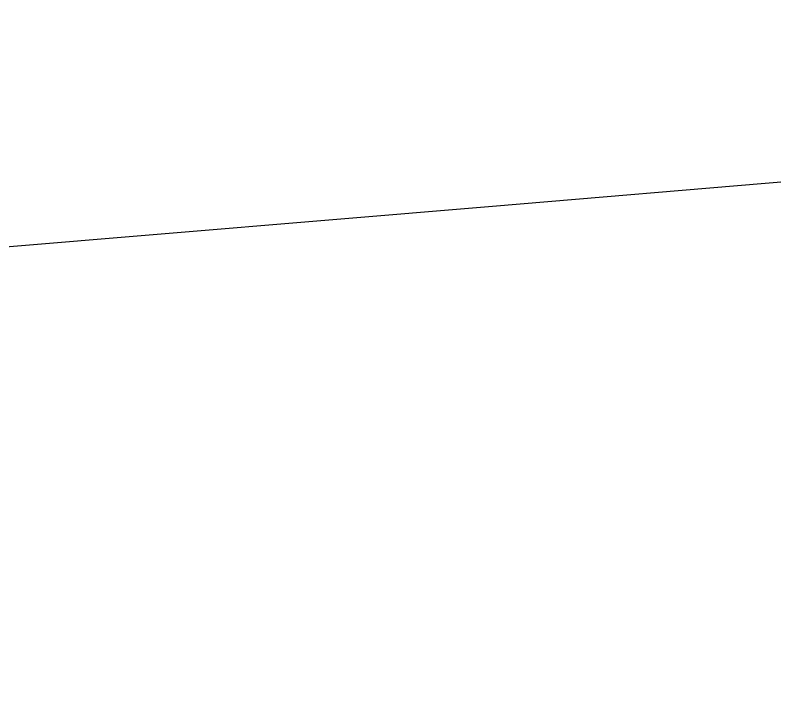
# Model space of a CAD drawing. Header units: millimetres. Extents: x 0 to 1796, y -943 to 816.
# Drawn here: x 287.545339 to 287.54663, y -585.325516 to -585.324332 of the extents above; entities that cross this region are included whole.
import ezdxf

# ---------------------------------------------------------------- set-up
doc = ezdxf.new("R2010")
doc.units = ezdxf.units.MM
doc.layers.add('Blocks', color=7, linetype='Continuous')
doc.layers.add('Blocks$Inner', color=7, linetype='Continuous', lineweight=25, true_color=0x007f00)

# ---------------------------------------------------------------- blocks, each defined once
blk = doc.blocks.new('Balcony Chair Top')
at = {"layer": 'Blocks$Inner'}
blk.add_open_spline([(245.9174226, 128.2205817), (245.5510367, 128.2116925), (245.1846395, 128.1918518), (244.820064, 128.1613143)], degree=3, dxfattribs=at)
blk.add_open_spline([(244.820064, 128.1613143), (244.5617277, 128.139657), (244.2953023, 128.1116123), (244.0381802, 128.0790117), (243.781058, 128.0464111), (243.5202773, 128.0077314), (243.2648196, 127.9643053), (242.753904, 127.8774532), (242.244848, 127.7686969), (241.7432491, 127.6392336), (241.4924496, 127.574502), (241.2427548, 127.5044199), (240.9949445, 127.4292057), (240.7471341, 127.3539916), (240.4993517, 127.2730418), (240.2549713, 127.187458), (240.0105908, 127.1018743), (239.7638995, 127.0095734), (239.5233935, 126.9137332), (239.2828875, 126.8178931), (239.0365026, 126.7135778), (238.8003219, 126.6075954), (238.5651417, 126.5020621), (238.3244443, 126.3878592), (238.0939724, 126.2724546), (237.8635004, 126.15705), (237.6315395, 126.0347095), (237.4061581, 125.9096867), (236.9553954, 125.6596411), (236.5134041, 125.3895613), (236.0852663, 125.1025344), (235.6571284, 124.8155076), (235.2394044, 124.5092279), (234.8368971, 124.1871935), (234.6356434, 124.0261763), (234.4343757, 123.8580452), (234.2400988, 123.6886486), (234.045822, 123.5192519), (233.8487719, 123.3399192), (233.6618584, 123.1623956), (233.4757107, 122.9855992), (233.2871986, 122.7988025), (233.1086885, 122.6142552), (232.9301784, 122.429708), (232.7525162, 122.2381146), (232.5819215, 122.0461782), (232.2407322, 121.6623054), (231.9142772, 121.2623919), (231.6063956, 120.8511033), (231.298514, 120.4398146), (231.0066643, 120.0137558), (230.7342785, 119.5778952), (230.5980856, 119.3599649), (230.4641911, 119.1352993), (230.3372864, 118.9117647), (230.2103817, 118.68823), (230.0841095, 118.4543898), (229.9667741, 118.2256166), (229.8495923, 117.9971429), (229.7334724, 117.7584146), (229.6260493, 117.525122), (229.5186262, 117.2918294), (229.4143306, 117.0521588), (229.3168096, 116.8144848), (229.1217675, 116.3391368), (228.9459315, 115.8535271), (228.7913441, 115.3632435), (228.6367568, 114.87296), (228.5021746, 114.374059), (228.3891616, 113.8722805), (228.3326551, 113.6213913), (228.2805389, 113.3649073), (228.2346367, 113.1117955), (228.1887345, 112.8586837), (228.1468254, 112.5960359), (228.1116698, 112.3411434), (228.0764485, 112.0857743), (228.0456402, 111.8210394), (228.0212715, 111.5643438), (227.9969029, 111.3076482), (227.9776191, 111.0459822), (227.9640904, 110.7884276), (227.9505617, 110.5308729), (227.94239, 110.2713363), (227.9396881, 110.013384), (227.9390127, 109.9488978), (227.9386754, 109.8843879), (227.9386761, 109.8198671)], degree=3, knots=[26, 26, 26, 26, 27, 27, 27, 28, 28, 28, 29, 29, 29, 30, 30, 30, 31, 31, 31, 32, 32, 32, 33, 33, 33, 34, 34, 34, 35, 35, 35, 36, 36, 36, 37, 37, 37, 38, 38, 38, 39, 39, 39, 40, 40, 40, 41, 41, 41, 42, 42, 42, 43, 43, 43, 44, 44, 44, 45, 45, 45, 46, 46, 46, 47, 47, 47, 48, 48, 48, 49, 49, 49, 50, 50, 50, 51, 51, 51, 52, 52, 52, 53, 53, 53, 54, 54, 54, 55, 55, 55, 55], dxfattribs=at)

msp = doc.modelspace()

# ---------------------------------------------------------------- block references
at = {"layer": 'Blocks'}
msp.add_blockref('Balcony Chair Top', (42.7260861, -713.4859712), dxfattribs=at)

doc.saveas('drawing.dxf')
